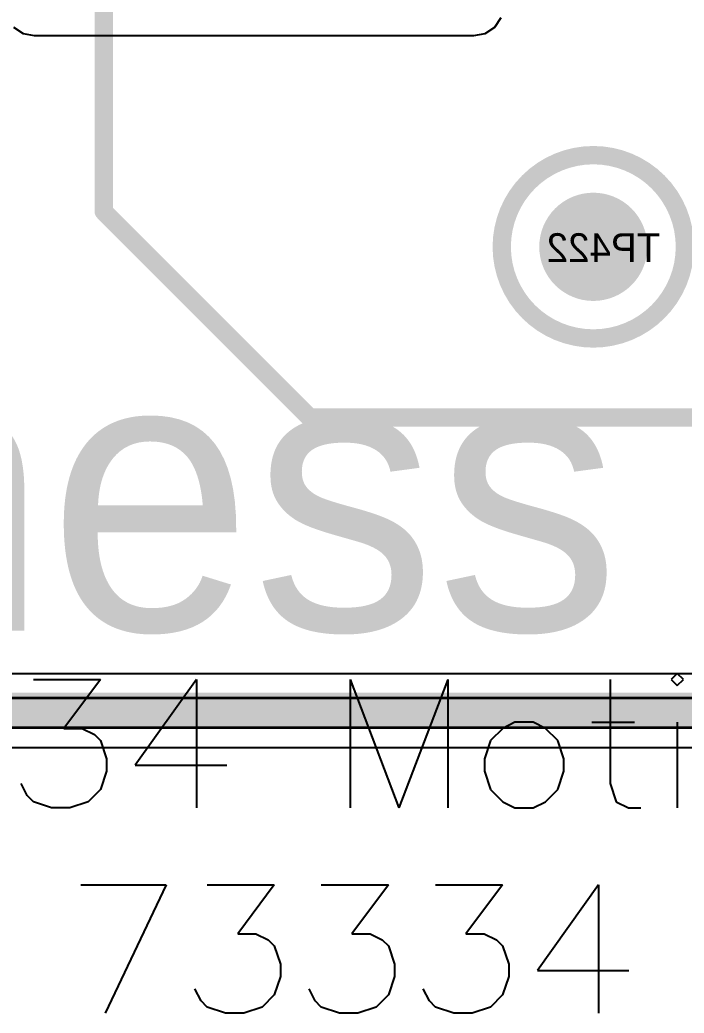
# Model space of a CAD drawing. Header units: millimetres. Extents: x 5 to 399, y 5 to 287.
# Drawn here: x 175.65 to 184.86, y 158.91 to 172.67 of the extents above; entities that cross this region are included whole.
import ezdxf

# ---------------------------------------------------------------- set-up
doc = ezdxf.new("R2010")
doc.units = ezdxf.units.MM
for name, color, linetype in [('BottomLayer', 5, 'Continuous'), ('BottomOverlay', 54, 'Continuous'), ('BottomPaste', 16, 'Continuous'), ('BottomSolder', 6, 'Continuous'), ('Mechanical4', 56, 'Continuous'), ('MidLayer1', 16, 'Continuous'), ('MidLayer2', 76, 'Continuous'), ('TopLayer', 1, 'Continuous'), ('TopOverlay', 2, 'Continuous')]:
    doc.layers.add(name, color=color, linetype=linetype)

# ---------------------------------------------------------------- blocks, each defined once
blk = doc.blocks.new('SMD_CAP_PANASONIC_H13_72')
at = {"layer": 'TopOverlay', "const_width": 0.254}
for points in [[(4.044, 6.7), (-6.833, 6.7)], [(6.9, 3.844), (4.044, 6.7)], [(6.9, 3.844), (6.9, -0.64)]]:
    blk.add_lwpolyline(points, dxfattribs=at)
at = {"layer": 'TopOverlay', "const_width": 0.127}
for points in [[(3.981, 6.7, 1), (4.108, 6.7, 1)], [(3.981, 6.7, 1), (4.108, 6.7, 1)], [(6.836, 3.844, 1), (6.963, 3.844, 1)], [(6.836, 3.844, 1), (6.963, 3.844, 1)]]:
    blk.add_lwpolyline(points, format="xyb", close=True, dxfattribs=at)
blk = doc.blocks.new('TP1_5MM_B_127')
at = {"layer": 'BottomLayer', "const_width": 0.75}
blk.add_lwpolyline([(-0.375, 0, 1), (0.375, 0, 1)], format="xyb", close=True, dxfattribs=at)
at = {"layer": 'BottomOverlay'}
for points, const_width in [([(1.27, 0, 1), (-1.27, 0, 1)], 0.254), ([(-1.333, 0, 1), (-1.206, 0, 1)], 0.127), ([(1.206, 0, 1), (1.333, 0, 1)], 0.127)]:
    blk.add_lwpolyline(points, format="xyb", close=True, dxfattribs=dict(at, const_width=const_width))
at = {"layer": 'BottomPaste', "const_width": 0.75}
blk.add_lwpolyline([(-0.375, 0, 1), (0.375, 0, 1)], format="xyb", close=True, dxfattribs=at)
at = {"layer": 'BottomSolder', "const_width": 0.75}
blk.add_lwpolyline([(-0.375, 0, 1), (0.375, 0, 1)], format="xyb", close=True, dxfattribs=at)

msp = doc.modelspace()

# ---------------------------------------------------------------- linework, layer by layer
at = {"layer": 'BottomLayer'}
for p, q in [((203.301, 163.27), (161.12, 163.27)), ((161.12, 162.862), (203.301, 162.862))]:
    msp.add_line(p, q, dxfattribs=at)
at = {"layer": 'MidLayer1'}
for p, q in [((197.724, 163.611), (169.64, 163.611)), ((169.428, 162.592), (197.513, 162.592))]:
    msp.add_line(p, q, dxfattribs=at)
at = {"layer": 'MidLayer1', "const_width": 0.5}
msp.add_lwpolyline([(169.428, 163.102), (197.724, 163.102)], dxfattribs=at)
at = {"layer": 'MidLayer2'}
for p, q in [((200.161, 163.281), (171.12, 163.281)), ((171.12, 162.873), (200.161, 162.873))]:
    msp.add_line(p, q, dxfattribs=at)
at = {"layer": 'TopLayer'}
for p, q in [((175.562, 172.573), (175.694, 172.485)), ((182.102, 172.485), (182.235, 172.573)), ((182.235, 172.573), (182.323, 172.706)), ((175.694, 172.485), (175.85, 172.454)), ((175.85, 172.454), (181.946, 172.454)), ((181.946, 172.454), (182.102, 172.485)), ((203.746, 163.27), (168.381, 163.27)), ((162.712, 162.862), (203.746, 162.862))]:
    msp.add_line(p, q, dxfattribs=at)
at = {"layer": 'TopOverlay'}
for p, q in [((175.837, 163.533), (176.768, 163.533)), ((176.768, 163.533), (176.26, 162.856)), ((178.097, 163.533), (177.25, 162.348)), ((178.097, 163.533), (178.097, 161.755)), ((180.23, 163.533), (180.23, 161.755)), ((180.23, 163.533), (180.907, 161.755)), ((181.584, 163.533), (180.907, 161.755)), ((181.584, 163.533), (181.584, 161.755)), ((183.836, 163.533), (183.836, 162.094)), ((184.767, 163.618), (184.682, 163.533)), ((184.682, 163.533), (184.767, 163.448)), ((184.852, 163.533), (184.767, 163.618)), ((184.767, 163.448), (184.852, 163.533)), ((182.515, 162.94), (182.346, 162.856)), ((182.769, 162.94), (182.515, 162.94)), ((182.939, 162.856), (182.769, 162.94)), ((183.582, 162.94), (184.174, 162.94)), ((184.767, 162.94), (184.767, 161.755)), ((176.26, 162.856), (176.514, 162.856)), ((176.514, 162.856), (176.683, 162.771)), ((182.346, 162.856), (182.177, 162.687)), ((183.108, 162.687), (182.939, 162.856)), ((176.683, 162.771), (176.768, 162.687)), ((176.768, 162.687), (176.852, 162.433)), ((182.177, 162.687), (182.092, 162.433)), ((183.192, 162.433), (183.108, 162.687)), ((176.852, 162.433), (176.852, 162.263)), ((182.092, 162.433), (182.092, 162.263)), ((183.192, 162.263), (183.192, 162.433)), ((176.852, 162.263), (176.768, 162.009)), ((177.25, 162.348), (178.52, 162.348)), ((182.092, 162.263), (182.177, 162.009)), ((183.108, 162.009), (183.192, 162.263)), ((175.752, 161.925), (175.667, 162.094)), ((176.768, 162.009), (176.598, 161.84)), ((182.177, 162.009), (182.346, 161.84)), ((182.939, 161.84), (183.108, 162.009)), ((183.836, 162.094), (183.92, 161.84)), ((175.837, 161.84), (175.752, 161.925)), ((176.09, 161.755), (175.837, 161.84)), ((176.598, 161.84), (176.344, 161.755)), ((182.346, 161.84), (182.515, 161.755)), ((182.769, 161.755), (182.939, 161.84)), ((183.92, 161.84), (184.09, 161.755)), ((176.344, 161.755), (176.09, 161.755)), ((182.515, 161.755), (182.769, 161.755)), ((184.09, 161.755), (184.259, 161.755)), ((176.495, 160.688), (177.68, 160.688)), ((177.68, 160.688), (176.833, 158.911)), ((178.247, 160.688), (179.178, 160.688)), ((179.178, 160.688), (178.67, 160.011)), ((179.83, 160.688), (180.761, 160.688)), ((180.761, 160.688), (180.253, 160.011)), ((181.413, 160.688), (182.344, 160.688)), ((182.344, 160.688), (181.836, 160.011)), ((183.673, 160.688), (182.826, 159.503)), ((183.673, 160.688), (183.673, 158.911)), ((178.67, 160.011), (178.924, 160.011)), ((178.924, 160.011), (179.093, 159.926)), ((179.093, 159.926), (179.178, 159.842)), ((180.253, 160.011), (180.507, 160.011)), ((180.507, 160.011), (180.676, 159.926)), ((180.676, 159.926), (180.761, 159.842)), ((181.836, 160.011), (182.09, 160.011)), ((182.09, 160.011), (182.259, 159.926)), ((182.259, 159.926), (182.344, 159.842)), ((179.178, 159.842), (179.263, 159.588)), ((180.761, 159.842), (180.846, 159.588)), ((182.344, 159.842), (182.429, 159.588)), ((179.263, 159.588), (179.263, 159.418)), ((180.846, 159.588), (180.846, 159.418)), ((182.429, 159.588), (182.429, 159.418)), ((182.826, 159.503), (184.096, 159.503)), ((179.263, 159.418), (179.178, 159.165)), ((180.846, 159.418), (180.761, 159.165)), ((182.429, 159.418), (182.344, 159.165)), ((178.162, 159.08), (178.078, 159.249)), ((179.745, 159.08), (179.661, 159.249)), ((181.328, 159.08), (181.244, 159.249)), ((179.178, 159.165), (179.009, 158.995)), ((180.761, 159.165), (180.592, 158.995)), ((182.344, 159.165), (182.175, 158.995)), ((178.247, 158.995), (178.162, 159.08)), ((178.501, 158.911), (178.247, 158.995)), ((179.009, 158.995), (178.755, 158.911)), ((179.83, 158.995), (179.745, 159.08)), ((180.084, 158.911), (179.83, 158.995)), ((180.592, 158.995), (180.338, 158.911)), ((181.413, 158.995), (181.328, 159.08)), ((181.667, 158.911), (181.413, 158.995)), ((182.175, 158.995), (181.921, 158.911)), ((178.755, 158.911), (178.501, 158.911)), ((180.338, 158.911), (180.084, 158.911)), ((181.921, 158.911), (181.667, 158.911))]:
    msp.add_line(p, q, dxfattribs=at)

# ---------------------------------------------------------------- block references
at = {"rotation": 180}
msp.add_blockref('SMD_CAP_PANASONIC_H13_72', (183.712, 173.862), dxfattribs=at)
msp.add_blockref('TP1_5MM_B_127', (183.602, 169.528))

# ---------------------------------------------------------------- texts
at = {"layer": 'BottomOverlay', "text_generation_flag": 2}
msp.add_text('TP422', height=0.4, dxfattribs=at).set_placement((184.531, 169.316))
at = {"layer": 'Mechanical4'}
msp.add_text('Thickness of Ni.', height=3.81, dxfattribs=at).set_placement((161.036, 164.211))

doc.saveas('drawing.dxf')
